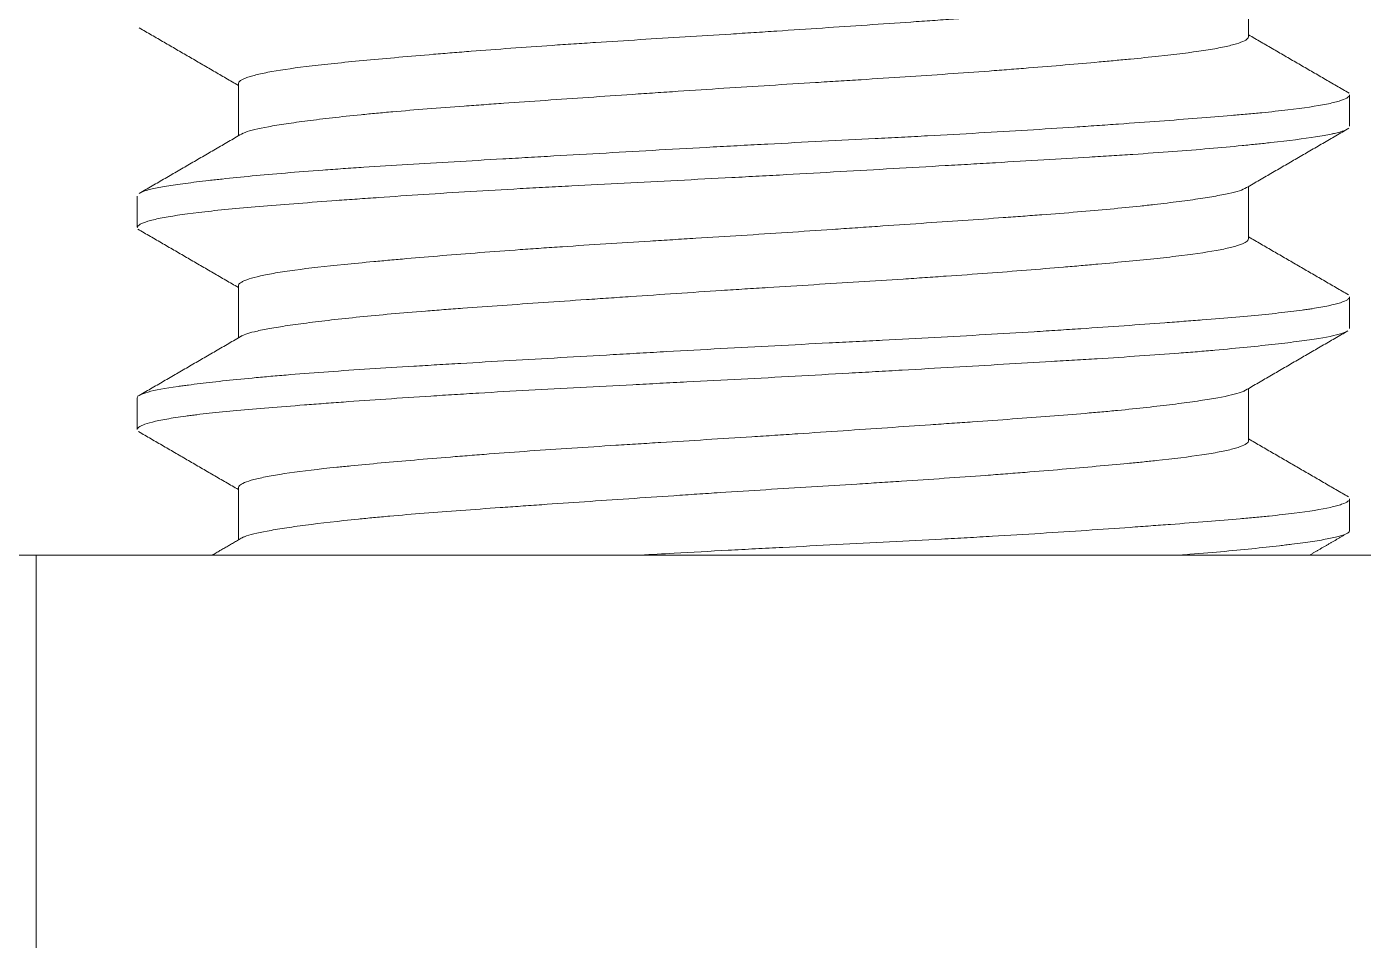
# Model space of a CAD drawing. Extents: x 10469 to 11055, y -15402 to -14985.
# Drawn here: x 10785.74 to 10792.36, y -15287.02 to -15282.5 of the extents above; entities that cross this region are included whole.
import ezdxf

# ---------------------------------------------------------------- set-up
doc = ezdxf.new("R2010")
doc.units = 0
doc.header["$MEASUREMENT"] = 0
doc.linetypes.add('HIDDEN2', pattern=[4.7625, 3.175, -1.5875])
doc.layers.get('0').update_dxf_attribs({"linetype": 'CONTINUOUS'})
doc.layers.add('1', color=4, linetype='HIDDEN2')

# ---------------------------------------------------------------- blocks, each defined once
blk = doc.blocks.new('ZF35533')
at = {"layer": '1', "color": 7, "linetype": 'Continuous', "lineweight": 18}
for p, q in [((4976.0463, -471.7001), (4976.0463, -471.442)), ((4971.0463, -471.9331), (4971.0463, -472.1916)), ((4976.5463, -472.144), (4976.5463, -471.989)), ((4976.0463, -472.7006), (4976.0463, -472.442)), ((4970.5463, -472.4894), (4970.5463, -472.6442)), ((4971.0463, -472.9329), (4971.0463, -473.1914)), ((4976.5463, -473.1449), (4976.5463, -472.9889)), ((4970.5463, -473.4884), (4970.5488, -473.4821)), ((4970.5463, -473.4887), (4970.5463, -473.6442)), ((4976.0463, -473.6998), (4976.0463, -473.4418)), ((4971.0463, -473.9335), (4971.0463, -474.1916)), ((4976.5463, -474.144), (4976.5463, -473.9894)), ((4935.0463, -474.2667), (4990.0463, -474.2667)), ((4970.0463, -476.2667), (4970.0463, -474.2667))]:
    blk.add_line(p, q, dxfattribs=at)
for points, knots in [([(4976.0322, -471.4502), (4976.029, -471.4521), (4976.0228, -471.4551), (4976.0151, -471.4582), (4976.0088, -471.4605), (4976.0054, -471.4616), (4975.9946, -471.4651), (4975.9867, -471.4674), (4975.9426, -471.479), (4975.8944, -471.4883), (4975.8031, -471.5027), (4975.7694, -471.5076), (4975.7232, -471.5138), (4975.7138, -471.515), (4975.6945, -471.5175), (4975.6651, -471.5213), (4975.6342, -471.525), (4975.5279, -471.5375), (4975.4324, -471.5475), (4975.2997, -471.5596), (4975.2589, -471.5632), (4975.2165, -471.5667), (4975.188, -471.5691), (4975.1735, -471.5703), (4975.1007, -471.5762), (4975.0407, -471.5808), (4974.8552, -471.5947), (4974.7245, -471.6039), (4974.5522, -471.6158), (4974.5173, -471.6183), (4974.4643, -471.6219), (4974.4465, -471.6231), (4974.4108, -471.6256), (4974.393, -471.6268), (4974.3034, -471.633), (4974.2311, -471.6379), (4974.012, -471.6528), (4973.8632, -471.6629), (4973.6736, -471.6754), (4973.6353, -471.6779), (4973.5592, -471.6828), (4973.5213, -471.6852), (4973.4078, -471.6924), (4973.3325, -471.697), (4973.1082, -471.7108), (4972.9603, -471.7199), (4972.7779, -471.7317), (4972.7417, -471.7341), (4972.6703, -471.7388), (4972.6349, -471.7412), (4972.5301, -471.7483), (4972.3934, -471.758), (4972.2628, -471.7678), (4972.1672, -471.7753), (4972.1358, -471.7778), (4972.0736, -471.7828), (4972.0429, -471.7854), (4971.9528, -471.7929), (4971.8952, -471.7979), (4971.785, -471.8076), (4971.7324, -471.8124), (4971.632, -471.8218), (4971.5842, -471.8264), (4971.5164, -471.8334), (4971.4944, -471.8357), (4971.4517, -471.8404), (4971.4312, -471.8427), (4971.3326, -471.8544), (4971.2662, -471.8638), (4971.1852, -471.8783), (4971.1613, -471.8832), (4971.1302, -471.8907), (4971.1207, -471.8933), (4971.1033, -471.8983), (4971.0956, -471.9008), (4971.0609, -471.9134), (4971.0468, -471.9234), (4971.0463, -471.9334), (4971.0463, -471.9337), (4971.0463, -471.934)], [0, 0, 0, 0, 0.012189, 0.019658, 0.019658, 0.027127, 0.027127, 0.042065, 0.042065, 0.101816, 0.101816, 0.131692, 0.131692, 0.139161, 0.139161, 0.14663, 0.161568, 0.161568, 0.221319, 0.221319, 0.236257, 0.243726, 0.243726, 0.251195, 0.251195, 0.281071, 0.281071, 0.340822, 0.340822, 0.35576, 0.35576, 0.363229, 0.363229, 0.370698, 0.370698, 0.400574, 0.400574, 0.460325, 0.460325, 0.475263, 0.475263, 0.490201, 0.490201, 0.520077, 0.520077, 0.579828, 0.579828, 0.594766, 0.594766, 0.609704, 0.609704, 0.63958, 0.669455, 0.669455, 0.684393, 0.684393, 0.699331, 0.699331, 0.729207, 0.729207, 0.759083, 0.759083, 0.788958, 0.788958, 0.803896, 0.803896, 0.818834, 0.818834, 0.878585, 0.878585, 0.908461, 0.908461, 0.923399, 0.923399, 0.938337, 0.938337, 0.998088, 0.998088, 1, 1, 1, 1]), ([(4971.0631, -472.1817), (4971.0679, -472.1792), (4971.0737, -472.1767), (4971.1054, -472.1649), (4971.1437, -472.1558), (4971.2085, -472.1439), (4971.2223, -472.1415), (4971.2517, -472.1366), (4971.2671, -472.1342), (4971.3156, -472.1269), (4971.351, -472.122), (4971.4656, -472.1071), (4971.5535, -472.0971), (4971.6783, -472.0845), (4971.704, -472.082), (4971.7565, -472.0771), (4971.7833, -472.0747), (4971.8653, -472.0675), (4971.9789, -472.0581), (4972.101, -472.0489), (4972.1958, -472.0419), (4972.228, -472.0396), (4972.2933, -472.0349), (4972.3266, -472.0325), (4972.4951, -472.0206), (4972.6346, -472.011), (4972.8504, -471.9962), (4972.9234, -471.9912), (4973.0347, -471.9837), (4973.072, -471.9812), (4973.1285, -471.9773), (4973.1474, -471.9761), (4973.1852, -471.9735), (4973.2042, -471.9723), (4973.2987, -471.9659), (4973.3743, -471.9609), (4973.5254, -471.9511), (4973.601, -471.9463), (4973.7521, -471.9369), (4973.8465, -471.931), (4973.9409, -471.9252), (4973.9787, -471.9229), (4973.9976, -471.9217), (4974.0539, -471.9182), (4974.0912, -471.9159), (4974.276, -471.9043), (4974.4193, -471.895), (4974.6271, -471.8805), (4974.6953, -471.8756), (4974.7957, -471.8681), (4974.8287, -471.8656), (4974.8935, -471.8606), (4974.9253, -471.8581), (4975.0818, -471.8456), (4975.1984, -471.8356), (4975.3332, -471.8234), (4975.3596, -471.821), (4975.4114, -471.8162), (4975.4367, -471.8138), (4975.5104, -471.8068), (4975.5565, -471.8021), (4975.686, -471.7882), (4975.7608, -471.7789), (4975.8393, -471.7669), (4975.8543, -471.7645), (4975.8827, -471.7596), (4975.896, -471.7571), (4975.9334, -471.7497), (4975.9549, -471.7447), (4976.0094, -471.7297), (4976.0324, -471.7196), (4976.044, -471.7071), (4976.0455, -471.7046), (4976.0462, -471.7016), (4976.0463, -471.7011), (4976.0463, -471.7006)], [0, 0, 0, 0, 0.01641, 0.01641, 0.076738, 0.076738, 0.09182, 0.09182, 0.106902, 0.106902, 0.137066, 0.137066, 0.197394, 0.197394, 0.212476, 0.212476, 0.227558, 0.227558, 0.257723, 0.287887, 0.287887, 0.302969, 0.302969, 0.318051, 0.318051, 0.378379, 0.378379, 0.408543, 0.408543, 0.423625, 0.423625, 0.431166, 0.431166, 0.438707, 0.438707, 0.468871, 0.468871, 0.499036, 0.499036, 0.5292, 0.536741, 0.536741, 0.544282, 0.544282, 0.559364, 0.559364, 0.619692, 0.619692, 0.649856, 0.649856, 0.664938, 0.664938, 0.68002, 0.68002, 0.740349, 0.740349, 0.755431, 0.755431, 0.770513, 0.770513, 0.800677, 0.800677, 0.861005, 0.861005, 0.876087, 0.876087, 0.891169, 0.891169, 0.921333, 0.921333, 0.981662, 0.981662, 0.996744, 0.996744, 1, 1, 1, 1]), ([(4970.5625, -472.4723), (4970.5701, -472.4686), (4970.5803, -472.4649), (4970.6013, -472.4589), (4970.6103, -472.4567), (4970.6301, -472.4521), (4970.641, -472.4499), (4970.6764, -472.4431), (4970.7312, -472.4339), (4970.8009, -472.4245), (4970.8588, -472.4173), (4970.8892, -472.4137), (4970.9218, -472.41), (4970.9439, -472.4075), (4970.9553, -472.4063), (4971.0589, -472.3951), (4971.1636, -472.3851), (4971.3389, -472.3705), (4971.4005, -472.3656), (4971.4974, -472.3586), (4971.5305, -472.3562), (4971.5814, -472.3527), (4971.5985, -472.3516), (4971.6331, -472.3492), (4971.6505, -472.3481), (4971.8083, -472.3378), (4971.957, -472.3289), (4972.1923, -472.3151), (4972.2727, -472.3104), (4972.376, -472.3045), (4972.3968, -472.3033), (4972.4386, -472.3009), (4972.4597, -472.2996), (4972.5229, -472.296), (4972.5653, -472.2936), (4972.7784, -472.2814), (4972.9521, -472.2714), (4973.2175, -472.2564), (4973.3068, -472.2514), (4973.4195, -472.2453), (4973.4421, -472.2441), (4973.4872, -472.2416), (4973.5548, -472.238), (4973.6221, -472.2344), (4973.8457, -472.2228), (4974.0226, -472.214), (4974.2411, -472.2027), (4974.3064, -472.1993), (4974.3714, -472.1959), (4974.4147, -472.1936), (4974.4364, -472.1924), (4974.5439, -472.1866), (4974.6281, -472.182), (4974.8752, -472.1678), (4975.0328, -472.1581), (4975.2207, -472.1457), (4975.2578, -472.1432), (4975.3128, -472.1395), (4975.331, -472.1382), (4975.3671, -472.1357), (4975.4564, -472.1295), (4975.5411, -472.1233), (4975.7358, -472.1089), (4975.8542, -472.0998), (4975.9876, -472.0884), (4976.0136, -472.0861), (4976.0639, -472.0815), (4976.0881, -472.0793), (4976.158, -472.0724), (4976.2008, -472.0678), (4976.3186, -472.0538), (4976.3828, -472.0443), (4976.4444, -472.0319), (4976.4558, -472.0294), (4976.4765, -472.0244), (4976.4858, -472.0218), (4976.5107, -472.0143), (4976.536, -472.0044), (4976.5455, -471.9946), (4976.5462, -471.9896), (4976.5463, -471.9894), (4976.5463, -471.9892)], [0, 0, 0, 0, 0.024102, 0.024102, 0.038871, 0.038871, 0.053639, 0.053639, 0.083176, 0.112713, 0.112713, 0.127482, 0.134866, 0.134866, 0.14225, 0.14225, 0.201324, 0.201324, 0.230861, 0.230861, 0.245629, 0.245629, 0.253013, 0.253013, 0.260398, 0.260398, 0.319471, 0.319471, 0.349008, 0.349008, 0.356392, 0.356392, 0.363777, 0.363777, 0.378545, 0.378545, 0.437619, 0.437619, 0.467156, 0.467156, 0.47454, 0.47454, 0.481924, 0.496693, 0.496693, 0.555767, 0.555767, 0.570535, 0.577919, 0.577919, 0.585303, 0.585303, 0.61484, 0.61484, 0.673914, 0.673914, 0.688683, 0.688683, 0.696067, 0.696067, 0.703451, 0.732988, 0.732988, 0.792062, 0.792062, 0.80683, 0.80683, 0.821599, 0.821599, 0.851136, 0.851136, 0.910209, 0.910209, 0.924978, 0.924978, 0.939746, 0.939746, 0.969283, 0.99882, 0.99882, 1, 1, 1, 1]), ([(4976.5344, -472.1588), (4976.5284, -472.1623), (4976.5201, -472.1657), (4976.5026, -472.1713), (4976.4946, -472.1736), (4976.481, -472.177), (4976.4762, -472.1781), (4976.4662, -472.1804), (4976.4399, -472.1861), (4976.4078, -472.1918), (4976.3195, -472.2056), (4976.2459, -472.2151), (4976.1462, -472.2262), (4976.1349, -472.2274), (4976.1118, -472.2299), (4976.1, -472.2311), (4976.0641, -472.2348), (4976.0393, -472.2373), (4975.9628, -472.2448), (4975.8548, -472.2547), (4975.7347, -472.2644), (4975.6086, -472.2739), (4975.5425, -472.2786), (4975.4561, -472.2844), (4975.4386, -472.2855), (4975.4033, -472.2878), (4975.3501, -472.2912), (4975.2957, -472.2946), (4975.1855, -472.3014), (4975.0346, -472.3105), (4974.8758, -472.3197), (4974.7538, -472.3268), (4974.692, -472.3303), (4974.6291, -472.334), (4974.5869, -472.3364), (4974.5657, -472.3376), (4974.3742, -472.3486), (4974.201, -472.3585), (4973.937, -472.3735), (4973.8483, -472.3785), (4973.7142, -472.3859), (4973.6693, -472.3883), (4973.6017, -472.392), (4973.5791, -472.3932), (4973.5339, -472.3956), (4973.5114, -472.3968), (4973.309, -472.4074), (4973.1315, -472.4163), (4972.8691, -472.4298), (4972.7823, -472.4343), (4972.6745, -472.44), (4972.653, -472.4412), (4972.6101, -472.4435), (4972.5886, -472.4446), (4972.5246, -472.4481), (4972.4824, -472.4505), (4972.2738, -472.4622), (4972.1146, -472.4718), (4971.8871, -472.4866), (4971.8132, -472.4916), (4971.7052, -472.4991), (4971.6697, -472.5016), (4971.6003, -472.5066), (4971.5663, -472.509), (4971.4668, -472.5163), (4971.4033, -472.5211), (4971.2824, -472.5304), (4971.2248, -472.5349), (4971.1156, -472.544), (4971.064, -472.5485), (4970.9669, -472.5577), (4970.9222, -472.5623), (4970.7991, -472.5762), (4970.7316, -472.5857), (4970.6658, -472.5979), (4970.6535, -472.6004), (4970.6309, -472.6054), (4970.6206, -472.6079), (4970.5926, -472.6154), (4970.5635, -472.6255), (4970.5503, -472.6353), (4970.5467, -472.6419), (4970.5463, -472.6436), (4970.5463, -472.6453)], [0, 0, 0, 0, 0.022045, 0.022045, 0.036703, 0.036703, 0.044031, 0.044031, 0.05136, 0.080675, 0.080675, 0.139306, 0.139306, 0.146635, 0.146635, 0.153963, 0.153963, 0.168621, 0.168621, 0.197936, 0.227251, 0.227251, 0.256567, 0.256567, 0.263896, 0.263896, 0.271224, 0.285882, 0.285882, 0.315197, 0.344512, 0.344512, 0.35917, 0.366499, 0.366499, 0.373828, 0.373828, 0.432458, 0.432458, 0.461773, 0.461773, 0.476431, 0.476431, 0.48376, 0.48376, 0.491088, 0.491088, 0.549719, 0.549719, 0.579034, 0.579034, 0.586363, 0.586363, 0.593692, 0.593692, 0.608349, 0.608349, 0.66698, 0.66698, 0.696295, 0.696295, 0.710953, 0.710953, 0.72561, 0.72561, 0.754925, 0.754925, 0.784241, 0.784241, 0.813556, 0.813556, 0.842871, 0.842871, 0.901502, 0.901502, 0.916159, 0.916159, 0.930817, 0.930817, 0.960132, 0.989447, 0.989447, 1, 1, 1, 1]), ([(4976.0332, -472.4496), (4976.0315, -472.4506), (4976.0296, -472.4517), (4976.0091, -472.4619), (4975.9773, -472.471), (4975.9202, -472.4828), (4975.908, -472.4851), (4975.8819, -472.4899), (4975.8681, -472.4923), (4975.8244, -472.4995), (4975.7602, -472.5091), (4975.6839, -472.519), (4975.6222, -472.5265), (4975.5901, -472.5302), (4975.5564, -472.534), (4975.5335, -472.5365), (4975.5219, -472.5378), (4975.4629, -472.544), (4975.4133, -472.549), (4975.3096, -472.5588), (4975.2554, -472.5635), (4975.1424, -472.5729), (4975.0836, -472.5775), (4974.9919, -472.5845), (4974.9607, -472.5868), (4974.9131, -472.5903), (4974.897, -472.5915), (4974.8648, -472.5938), (4974.8486, -472.595), (4974.702, -472.6055), (4974.5663, -472.6149), (4974.3547, -472.6295), (4974.2648, -472.6356), (4974.1728, -472.6419), (4974.1358, -472.6444), (4974.1173, -472.6457), (4974.0615, -472.6495), (4974.0243, -472.652), (4973.838, -472.6646), (4973.688, -472.6746), (4973.4616, -472.689), (4973.3859, -472.6937), (4973.272, -472.7007), (4973.2341, -472.7031), (4973.159, -472.7077), (4973.1216, -472.71), (4972.936, -472.7215), (4972.7911, -472.7307), (4972.6146, -472.7426), (4972.5795, -472.7449), (4972.5099, -472.7498), (4972.4752, -472.7522), (4972.3728, -472.7596), (4972.3065, -472.7645), (4972.1135, -472.7794), (4971.9926, -472.7894), (4971.8513, -472.8017), (4971.8236, -472.8042), (4971.7691, -472.8091), (4971.7425, -472.8115), (4971.6649, -472.8186), (4971.6161, -472.8233), (4971.4777, -472.8372), (4971.3964, -472.8463), (4971.3089, -472.8582), (4971.2921, -472.8606), (4971.2602, -472.8654), (4971.2451, -472.8678), (4971.2023, -472.875), (4971.1519, -472.8848), (4971.1145, -472.8947), (4971.0913, -472.9023), (4971.0844, -472.9048), (4971.0723, -472.9098), (4971.0671, -472.9124), (4971.054, -472.9199), (4971.0488, -472.9249), (4971.0465, -472.9313), (4971.0462, -472.9328), (4971.0463, -472.9343)], [0, 0, 0, 0, 0.006679, 0.006679, 0.066317, 0.066317, 0.081226, 0.081226, 0.096136, 0.096136, 0.125954, 0.155773, 0.155773, 0.170682, 0.178137, 0.178137, 0.185592, 0.185592, 0.21541, 0.21541, 0.245229, 0.245229, 0.275048, 0.275048, 0.289957, 0.289957, 0.297412, 0.297412, 0.304866, 0.304866, 0.364504, 0.364504, 0.394323, 0.401777, 0.401777, 0.409232, 0.409232, 0.424141, 0.424141, 0.483779, 0.483779, 0.513597, 0.513597, 0.528507, 0.528507, 0.543416, 0.543416, 0.603053, 0.603053, 0.617963, 0.617963, 0.632872, 0.632872, 0.662691, 0.662691, 0.722328, 0.722328, 0.737238, 0.737238, 0.752147, 0.752147, 0.781966, 0.781966, 0.841603, 0.841603, 0.856512, 0.856512, 0.871422, 0.871422, 0.90124, 0.931059, 0.931059, 0.945968, 0.945968, 0.960878, 0.960878, 0.990696, 0.990696, 1, 1, 1, 1]), ([(4971.0576, -473.1849), (4971.0699, -473.1769), (4971.0925, -473.169), (4971.1447, -473.1562), (4971.1671, -473.1515), (4971.2182, -473.1421), (4971.2756, -473.1325), (4971.3455, -473.1227), (4971.4027, -473.1153), (4971.4225, -473.1128), (4971.4638, -473.1077), (4971.4853, -473.1052), (4971.5957, -473.0926), (4971.6942, -473.0826), (4971.8568, -473.0682), (4971.9135, -473.0635), (4972.0023, -473.0565), (4972.0326, -473.0541), (4972.0943, -473.0494), (4972.1256, -473.0471), (4972.2837, -473.0354), (4972.4166, -473.0261), (4972.6252, -473.0117), (4972.6963, -473.0068), (4972.7871, -473.0006), (4972.8054, -472.9993), (4972.8421, -472.9968), (4972.8971, -472.993), (4972.9524, -472.9893), (4973.1373, -472.9767), (4973.2871, -472.9666), (4973.4766, -472.9543), (4973.5336, -472.9506), (4973.5909, -472.9469), (4973.6292, -472.9445), (4973.6484, -472.9433), (4973.7439, -472.9374), (4973.8196, -472.9327), (4974.0446, -472.9188), (4974.1918, -472.9097), (4974.3723, -472.8979), (4974.4082, -472.8955), (4974.4797, -472.8907), (4974.5151, -472.8883), (4974.6198, -472.881), (4974.6878, -472.8761), (4974.8864, -472.8614), (4975.0118, -472.8513), (4975.1595, -472.8388), (4975.1887, -472.8363), (4975.2455, -472.8313), (4975.2732, -472.8288), (4975.3544, -472.8215), (4975.4059, -472.8168), (4975.5035, -472.8074), (4975.5497, -472.8028), (4975.6368, -472.7935), (4975.6777, -472.7889), (4975.7919, -472.7746), (4975.8548, -472.7651), (4975.93, -472.7504), (4975.9518, -472.7455), (4975.9797, -472.738), (4975.9882, -472.7354), (4976.0035, -472.7304), (4976.0103, -472.7278), (4976.036, -472.7167), (4976.046, -472.7083), (4976.0463, -472.7002)], [0, 0, 0, 0, 0.051723, 0.051723, 0.081656, 0.081656, 0.111589, 0.141522, 0.141522, 0.156488, 0.156488, 0.171455, 0.171455, 0.231321, 0.231321, 0.261254, 0.261254, 0.27622, 0.27622, 0.291186, 0.291186, 0.351052, 0.351052, 0.380985, 0.380985, 0.388468, 0.388468, 0.395952, 0.410918, 0.410918, 0.470784, 0.470784, 0.48575, 0.493234, 0.493234, 0.500717, 0.500717, 0.53065, 0.53065, 0.590516, 0.590516, 0.605482, 0.605482, 0.620449, 0.620449, 0.650382, 0.650382, 0.710247, 0.710247, 0.725214, 0.725214, 0.74018, 0.74018, 0.770113, 0.770113, 0.800046, 0.800046, 0.829979, 0.829979, 0.889845, 0.889845, 0.919778, 0.919778, 0.934744, 0.934744, 0.949711, 0.949711, 1, 1, 1, 1]), ([(4970.5548, -473.4767), (4970.5567, -473.4754), (4970.5589, -473.4741), (4970.5704, -473.4683), (4970.5834, -473.4638), (4970.6339, -473.4503), (4970.6829, -473.4414), (4970.7561, -473.4307), (4970.7645, -473.4296), (4970.7817, -473.4272), (4970.8082, -473.4236), (4970.8367, -473.42), (4970.8962, -473.4128), (4970.9823, -473.403), (4971.082, -473.3931), (4971.1618, -473.3857), (4971.203, -473.382), (4971.2462, -473.3782), (4971.2754, -473.3758), (4971.2902, -473.3745), (4971.3653, -473.3684), (4971.428, -473.3636), (4971.5584, -473.3542), (4971.6938, -473.3451), (4971.8392, -473.3361), (4971.952, -473.3293), (4971.9903, -473.327), (4972.0681, -473.3224), (4972.1077, -473.32), (4972.3069, -473.3084), (4972.4717, -473.2989), (4972.7269, -473.2843), (4972.8133, -473.2794), (4972.9449, -473.2719), (4972.9892, -473.2693), (4973.0782, -473.2643), (4973.1228, -473.2618), (4973.2564, -473.2543), (4973.3455, -473.2493), (4973.5238, -473.2396), (4973.613, -473.2349), (4973.7914, -473.2257), (4973.8806, -473.2211), (4974.0144, -473.2143), (4974.0591, -473.212), (4974.1477, -473.2075), (4974.1916, -473.2053), (4974.4097, -473.1939), (4974.5789, -473.1848), (4974.8249, -473.1706), (4974.9056, -473.1658), (4975.0246, -473.1584), (4975.0637, -473.1559), (4975.1405, -473.151), (4975.1783, -473.1485), (4975.3641, -473.1361), (4975.5029, -473.1262), (4975.6639, -473.1142), (4975.6954, -473.1118), (4975.7573, -473.1071), (4975.7877, -473.1047), (4975.8761, -473.0978), (4975.9315, -473.0933), (4976.0878, -473.0797), (4976.1785, -473.0707), (4976.2749, -473.0589), (4976.2934, -473.0566), (4976.3197, -473.053), (4976.3282, -473.0518), (4976.3448, -473.0493), (4976.385, -473.0433), (4976.4189, -473.0372), (4976.4888, -473.0224), (4976.52, -473.0124), (4976.5373, -473.0012), (4976.539, -472.9999), (4976.5418, -472.9974), (4976.543, -472.9962), (4976.5453, -472.993), (4976.5461, -472.9911), (4976.5463, -472.9892)], [0, 0, 0, 0, 0.008193, 0.008193, 0.037453, 0.037453, 0.095973, 0.095973, 0.103289, 0.103289, 0.110604, 0.125234, 0.125234, 0.154494, 0.183754, 0.183754, 0.198384, 0.2057, 0.2057, 0.213015, 0.213015, 0.242275, 0.242275, 0.271535, 0.300796, 0.300796, 0.315426, 0.315426, 0.330056, 0.330056, 0.388576, 0.388576, 0.417837, 0.417837, 0.432467, 0.432467, 0.447097, 0.447097, 0.476357, 0.476357, 0.505618, 0.505618, 0.534878, 0.534878, 0.549508, 0.549508, 0.564138, 0.564138, 0.622659, 0.622659, 0.651919, 0.651919, 0.666549, 0.666549, 0.681179, 0.681179, 0.7397, 0.7397, 0.75433, 0.75433, 0.76896, 0.76896, 0.798221, 0.798221, 0.856741, 0.856741, 0.871371, 0.871371, 0.878686, 0.878686, 0.886002, 0.915262, 0.915262, 0.973782, 0.973782, 0.981098, 0.981098, 0.988413, 0.988413, 1, 1, 1, 1]), ([(4976.5297, -473.1613), (4976.5258, -473.1632), (4976.5212, -473.165), (4976.4907, -473.1759), (4976.4498, -473.1848), (4976.3787, -473.1964), (4976.3635, -473.1987), (4976.3312, -473.2034), (4976.3142, -473.2058), (4976.2605, -473.2129), (4976.1818, -473.2225), (4976.0432, -473.2372), (4975.9368, -473.2472), (4975.8516, -473.2547), (4975.8225, -473.2572), (4975.763, -473.2621), (4975.7325, -473.2645), (4975.6392, -473.2717), (4975.5744, -473.2764), (4975.4395, -473.2855), (4975.3694, -473.29), (4975.2603, -473.2968), (4975.2232, -473.2991), (4975.1478, -473.3037), (4975.1094, -473.306), (4974.9152, -473.3175), (4974.7539, -473.3268), (4974.503, -473.3412), (4974.4179, -473.3461), (4974.288, -473.3535), (4974.2443, -473.356), (4974.1782, -473.3598), (4974.1561, -473.361), (4974.1119, -473.3636), (4974.0898, -473.3648), (4973.8906, -473.3761), (4973.7129, -473.3861), (4973.4452, -473.4003), (4973.3558, -473.4049), (4973.2438, -473.4106), (4973.2214, -473.4118), (4973.1766, -473.4141), (4973.1541, -473.4152), (4973.0871, -473.4186), (4973.0427, -473.4209), (4972.8223, -473.4321), (4972.6506, -473.4411), (4972.4, -473.4551), (4972.3176, -473.4598), (4972.2161, -473.4659), (4972.1959, -473.4671), (4972.1557, -473.4695), (4972.096, -473.4732), (4972.0376, -473.4769), (4971.846, -473.4892), (4971.7021, -473.4991), (4971.5339, -473.5114), (4971.4844, -473.515), (4971.4362, -473.5187), (4971.4044, -473.521), (4971.3886, -473.5222), (4971.3108, -473.5282), (4971.252, -473.5327), (4971.0853, -473.5464), (4970.9873, -473.5553), (4970.8814, -473.5669), (4970.861, -473.5692), (4970.8318, -473.5727), (4970.8222, -473.5739), (4970.8036, -473.5763), (4970.7583, -473.5822), (4970.7192, -473.5883), (4970.6369, -473.6029), (4970.5973, -473.6128), (4970.5702, -473.6241), (4970.5675, -473.6254), (4970.5625, -473.6279), (4970.5602, -473.6291), (4970.5542, -473.6329), (4970.5512, -473.6354), (4970.5472, -473.6403), (4970.5463, -473.6427), (4970.5463, -473.6451)], [0, 0, 0, 0, 0.012264, 0.012264, 0.071226, 0.071226, 0.085967, 0.085967, 0.100707, 0.100707, 0.130188, 0.15967, 0.189151, 0.189151, 0.203891, 0.203891, 0.218632, 0.218632, 0.248113, 0.248113, 0.277594, 0.277594, 0.292335, 0.292335, 0.307075, 0.307075, 0.366037, 0.366037, 0.395518, 0.395518, 0.410259, 0.410259, 0.417629, 0.417629, 0.425, 0.425, 0.483962, 0.483962, 0.513443, 0.513443, 0.520813, 0.520813, 0.528183, 0.528183, 0.542924, 0.542924, 0.601886, 0.601886, 0.631367, 0.631367, 0.638738, 0.638738, 0.646108, 0.660848, 0.660848, 0.719811, 0.719811, 0.734551, 0.741922, 0.741922, 0.749292, 0.749292, 0.778773, 0.778773, 0.837735, 0.837735, 0.852476, 0.852476, 0.859846, 0.859846, 0.867216, 0.896697, 0.896697, 0.95566, 0.95566, 0.96303, 0.96303, 0.9704, 0.9704, 0.985141, 0.985141, 1, 1, 1, 1]), ([(4976.0279, -473.4525), (4976.0253, -473.4538), (4976.0224, -473.4551), (4976.0137, -473.4588), (4976.0072, -473.4611), (4975.971, -473.4726), (4975.9289, -473.4818), (4975.8599, -473.4937), (4975.8453, -473.4961), (4975.8144, -473.5009), (4975.7981, -473.5033), (4975.7468, -473.5107), (4975.7098, -473.5157), (4975.5903, -473.5305), (4975.4997, -473.5406), (4975.3725, -473.5529), (4975.3464, -473.5553), (4975.2927, -473.5602), (4975.2651, -473.5626), (4975.1811, -473.5697), (4975.1232, -473.5744), (4974.9434, -473.5883), (4974.8159, -473.5974), (4974.6636, -473.6081), (4974.6466, -473.6093), (4974.6123, -473.6117), (4974.5949, -473.6129), (4974.5429, -473.6165), (4974.5079, -473.6189), (4974.4024, -473.6262), (4974.3311, -473.6311), (4974.1146, -473.6459), (4973.9667, -473.6559), (4973.7963, -473.6673), (4973.7772, -473.6685), (4973.7393, -473.6711), (4973.6824, -473.6748), (4973.6256, -473.6785), (4973.5123, -473.6858), (4973.437, -473.6905), (4973.2868, -473.6998), (4973.212, -473.7044), (4973.1001, -473.7113), (4973.0443, -473.7148), (4972.9886, -473.7183), (4972.9514, -473.7206), (4972.9329, -473.7218), (4972.767, -473.7323), (4972.6252, -473.7416), (4972.4205, -473.7561), (4972.3536, -473.761), (4972.2554, -473.7684), (4972.223, -473.7709), (4972.1589, -473.776), (4972.1274, -473.7785), (4971.9728, -473.791), (4971.8585, -473.801), (4971.7009, -473.8153), (4971.6507, -473.82), (4971.579, -473.827), (4971.5556, -473.8293), (4971.5105, -473.834), (4971.4887, -473.8363), (4971.3835, -473.8479), (4971.3116, -473.8572), (4971.2217, -473.8716), (4971.1947, -473.8765), (4971.1471, -473.8864), (4971.1268, -473.8914), (4971.0761, -473.9064), (4971.0557, -473.9165), (4971.0472, -473.9288), (4971.0463, -473.9312), (4971.0463, -473.9339), (4971.0463, -473.9342), (4971.0464, -473.9345)], [0, 0, 0, 0, 0.008517, 0.008517, 0.023513, 0.023513, 0.083493, 0.083493, 0.098489, 0.098489, 0.113484, 0.113484, 0.143474, 0.143474, 0.203455, 0.203455, 0.21845, 0.21845, 0.233446, 0.233446, 0.263436, 0.263436, 0.323417, 0.323417, 0.330914, 0.330914, 0.338412, 0.338412, 0.353407, 0.353407, 0.383398, 0.383398, 0.443379, 0.443379, 0.450876, 0.450876, 0.458374, 0.473369, 0.473369, 0.503359, 0.503359, 0.53335, 0.53335, 0.548345, 0.555843, 0.555843, 0.56334, 0.56334, 0.623321, 0.623321, 0.653312, 0.653312, 0.668307, 0.668307, 0.683302, 0.683302, 0.743283, 0.743283, 0.773273, 0.773273, 0.788268, 0.788268, 0.803264, 0.803264, 0.863245, 0.863245, 0.893235, 0.893235, 0.923225, 0.923225, 0.983206, 0.983206, 0.998201, 0.998201, 1, 1, 1, 1]), ([(4971.0646, -474.181), (4971.0683, -474.1791), (4971.0725, -474.1772), (4971.1012, -474.1661), (4971.1385, -474.1569), (4971.2141, -474.1428), (4971.2426, -474.138), (4971.2904, -474.1307), (4971.3072, -474.1282), (4971.3423, -474.1232), (4971.3605, -474.1208), (4971.4552, -474.1084), (4971.5421, -474.0983), (4971.6648, -474.0859), (4971.69, -474.0834), (4971.7419, -474.0785), (4971.7686, -474.076), (4971.8506, -474.0687), (4971.9074, -474.064), (4972.0836, -474.05), (4972.2089, -474.0408), (4972.3754, -474.0291), (4972.4093, -474.0267), (4972.4607, -474.0231), (4972.478, -474.0219), (4972.5128, -474.0195), (4972.5302, -474.0182), (4972.6176, -474.0122), (4972.6885, -474.0073), (4972.904, -473.9926), (4973.0512, -473.9825), (4973.2212, -473.9711), (4973.2401, -473.9698), (4973.2781, -473.9673), (4973.2972, -473.966), (4973.3543, -473.9623), (4973.3924, -473.9597), (4973.5063, -473.9523), (4973.582, -473.9475), (4973.8086, -473.9333), (4973.9588, -473.9242), (4974.1267, -473.9137), (4974.1453, -473.9125), (4974.1823, -473.9102), (4974.2377, -473.9067), (4974.2922, -473.9031), (4974.4003, -473.8961), (4974.5417, -473.8866), (4974.6776, -473.8769), (4974.7776, -473.8695), (4974.8106, -473.867), (4974.8758, -473.862), (4974.9082, -473.8594), (4975.0668, -473.8468), (4975.1842, -473.8368), (4975.3465, -473.8222), (4975.3983, -473.8175), (4975.4725, -473.8104), (4975.4966, -473.8081), (4975.5437, -473.8034), (4975.5664, -473.801), (4975.6762, -473.7894), (4975.7519, -473.7801), (4975.8472, -473.7658), (4975.8759, -473.7609), (4975.9144, -473.7535), (4975.9264, -473.751), (4975.9487, -473.746), (4975.959, -473.7435), (4976.006, -473.731), (4976.03, -473.7209), (4976.043, -473.7084), (4976.0456, -473.7047), (4976.0463, -473.7011), (4976.0463, -473.6998), (4976.0463, -473.6998), (4976.0463, -473.6998)], [0, 0, 0, 0, 0.012066, 0.012066, 0.072394, 0.072394, 0.102558, 0.102558, 0.11764, 0.11764, 0.132722, 0.132722, 0.193051, 0.193051, 0.208133, 0.208133, 0.223215, 0.223215, 0.253379, 0.253379, 0.313707, 0.313707, 0.328789, 0.328789, 0.33633, 0.33633, 0.343871, 0.343871, 0.374035, 0.374035, 0.434364, 0.434364, 0.441905, 0.441905, 0.449446, 0.449446, 0.464528, 0.464528, 0.494692, 0.494692, 0.55502, 0.55502, 0.562561, 0.562561, 0.570102, 0.585184, 0.585184, 0.615348, 0.645512, 0.645512, 0.660594, 0.660594, 0.675676, 0.675676, 0.736005, 0.736005, 0.766169, 0.766169, 0.781251, 0.781251, 0.796333, 0.796333, 0.856661, 0.856661, 0.886825, 0.886825, 0.901907, 0.901907, 0.916989, 0.916989, 0.977318, 0.977318, 0.9924, 0.999941, 0.999941, 1, 1, 1, 1]), ([(4973.0358, -474.2667), (4973.0913, -474.2635), (4973.147, -474.2604), (4973.2915, -474.2523), (4973.3806, -474.2474), (4973.5152, -474.2401), (4973.5602, -474.2377), (4973.6279, -474.2342), (4973.6505, -474.233), (4973.6956, -474.2306), (4973.7181, -474.2295), (4973.9201, -474.2191), (4974.0965, -474.2102), (4974.3564, -474.1967), (4974.4422, -474.1921), (4974.5485, -474.1863), (4974.5697, -474.1851), (4974.612, -474.1828), (4974.6332, -474.1816), (4974.6961, -474.1781), (4974.7375, -474.1757), (4974.942, -474.1638), (4975.0974, -474.154), (4975.3184, -474.1391), (4975.39, -474.1342), (4975.4769, -474.1279), (4975.4941, -474.1267), (4975.5282, -474.1242), (4975.5788, -474.1205), (4975.6277, -474.1169), (4975.7865, -474.105), (4975.9014, -474.096), (4976.0297, -474.0847), (4976.0671, -474.0813), (4976.1027, -474.0778), (4976.126, -474.0755), (4976.1375, -474.0744), (4976.1936, -474.0686), (4976.2347, -474.0639), (4976.3467, -474.0499), (4976.4065, -474.0402), (4976.4625, -474.0278), (4976.4727, -474.0253), (4976.4913, -474.0203), (4976.4996, -474.0177), (4976.5215, -474.0102), (4976.5319, -474.0052), (4976.5437, -473.9963), (4976.5463, -473.9923), (4976.5463, -473.9884)], [0.4266677, 0.4266677, 0.4266677, 0.4266677, 0.4452818, 0.4452818, 0.4747629, 0.4747629, 0.4895035, 0.4895035, 0.4968737, 0.4968737, 0.504244, 0.504244, 0.5632062, 0.5632062, 0.5926873, 0.5926873, 0.6000576, 0.6000576, 0.6074278, 0.6074278, 0.6221684, 0.6221684, 0.6811306, 0.6811306, 0.7106117, 0.7106117, 0.7179819, 0.7179819, 0.7253522, 0.7400928, 0.7400928, 0.799055, 0.799055, 0.8137955, 0.8211658, 0.8211658, 0.8285361, 0.8285361, 0.8580171, 0.8580171, 0.9169793, 0.9169793, 0.9317199, 0.9317199, 0.9464604, 0.9464604, 0.9759415, 0.9759415, 1, 1, 1, 1]), ([(4976.5463, -474.1458), (4976.5461, -474.1475), (4976.5454, -474.1492), (4976.5408, -474.1555), (4976.5335, -474.1601), (4976.5192, -474.1658), (4976.516, -474.1669), (4976.5093, -474.1692), (4976.4985, -474.1726), (4976.4854, -474.176), (4976.4565, -474.1827), (4976.4102, -474.1917), (4976.3489, -474.201), (4976.2971, -474.2081), (4976.2698, -474.2116), (4976.2403, -474.2153), (4976.2202, -474.2177), (4976.2099, -474.2189), (4976.1572, -474.225), (4976.0663, -474.2349), (4975.9108, -474.2498), (4975.7946, -474.2596), (4975.7237, -474.2652), (4975.7141, -474.2659), (4975.7044, -474.2667)], [0, 0, 0, 0, 0.0099724, 0.0099724, 0.0376763, 0.0376763, 0.0446022, 0.0446022, 0.0515282, 0.0653802, 0.0653802, 0.0930841, 0.120788, 0.120788, 0.1346399, 0.1415659, 0.1415659, 0.1484919, 0.1484919, 0.1761958, 0.2038997, 0.2316036, 0.2316036, 0.2359008, 0.2359008, 0.2359008, 0.2359008])]:
    blk.add_open_spline(points, degree=3, knots=knots, dxfattribs=at)
for points in [[(4970.5558, -471.6571), (4970.8012, -471.7993), (4971.0463, -471.9418)], [(4976.5437, -471.98), (4976.295, -471.8358), (4976.0463, -471.6914)], [(4971.0698, -472.1779), (4970.8128, -472.3273), (4970.5555, -472.4764)], [(4976.0284, -472.4524), (4976.2855, -472.3031), (4976.5427, -472.154)], [(4970.5485, -472.6531), (4970.7974, -472.7974), (4971.0463, -472.942)], [(4976.5406, -472.9782), (4976.2934, -472.8349), (4976.0463, -472.6914)], [(4976.023, -473.4554), (4976.2803, -473.3059), (4976.5379, -473.1566)], [(4971.0628, -473.1819), (4970.8053, -473.3314), (4970.5479, -473.4806)], [(4970.5526, -473.6555), (4970.7996, -473.7987), (4971.0463, -473.942)], [(4976.5408, -473.9783), (4976.2935, -473.8349), (4976.0463, -473.6914)], [(4976.3483, -474.2667), (4976.4465, -474.2097), (4976.5447, -474.1528)], [(4971.0703, -474.1777), (4970.9937, -474.2222), (4970.9171, -474.2667)]]:
    blk.add_open_spline(points, degree=2, dxfattribs=at)

msp = doc.modelspace()

# ---------------------------------------------------------------- block references
at = {"color": 7}
msp.add_blockref('ZF35533', (5815.7438, -14810.8518), dxfattribs=at)

doc.saveas('drawing.dxf')
